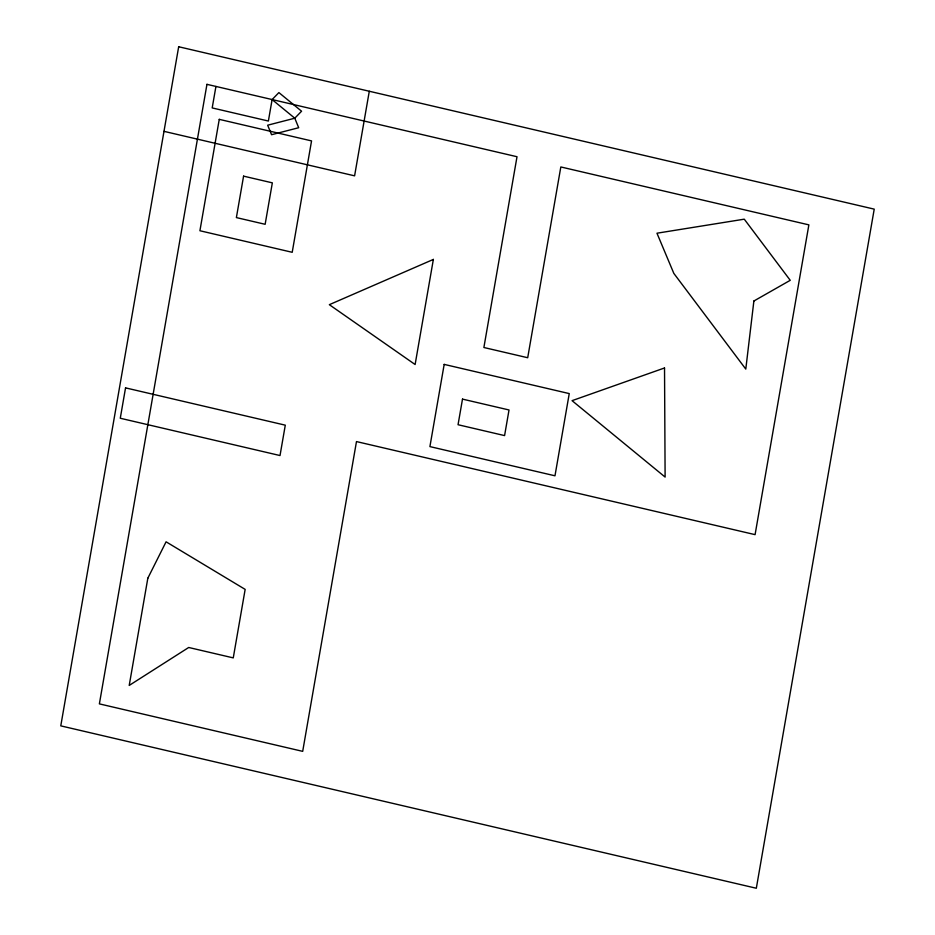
<?xml version="1.0" encoding="UTF-8"?>
<svg xmlns="http://www.w3.org/2000/svg" width="935" height="935" viewBox="0 0 935 935"><rect width="100%" height="100%" fill="white"/><g stroke="black" fill="none" stroke-linecap="round" stroke-linejoin="round"><path stroke-width="1.4" d="M215.927 86.476L212.198 107.922L268.38 121.036L272.108 99.589L278.887 92.588L301.573 111.207L294.782 118.207L267.655 125.208L271.571 134.71L298.697 127.721L294.782 118.207L272.108 99.589M369.29 91.244L354.599 175.838L163.987 131.344M753.879 301.012L745.791 369.091L673.831 273.394L656.966 233.212L744.272 219.176L790.239 280.313L753.879 301.012M178.678 46.75L60.775 725.864L756.322 888.25L874.225 209.136L178.678 46.75M125.547 387.873L120.276 418.249L280.021 455.544L285.292 425.168L125.547 387.873M206.951 84.337L99.379 703.88L302.695 751.354L356.48 441.577L755.083 534.645L808.869 224.868L560.825 166.956L527.702 357.731L483.886 347.504L517.008 156.729L206.951 84.337M219.257 119.353L199.915 230.746L292.211 252.298L311.554 140.904L219.257 119.353M147.835 578.192L129.217 685.425L188.706 647.487L233.259 657.889L245.157 589.389L166.079 541.809L147.835 578.192M243.579 176.142L236.38 217.586L265.143 224.295L272.342 182.851L243.579 176.142M433.361 259.427L415.117 364.521L329.33 304.681L433.361 259.427M444.183 364.393L429.913 446.603L554.981 475.798L569.251 393.588L444.183 364.393M462.498 399.116L458.045 424.724L504.584 435.593L509.026 409.974L462.498 399.116M664.528 367.969L572.056 400.659L665.112 477.06L664.528 367.969"/></g></svg>
